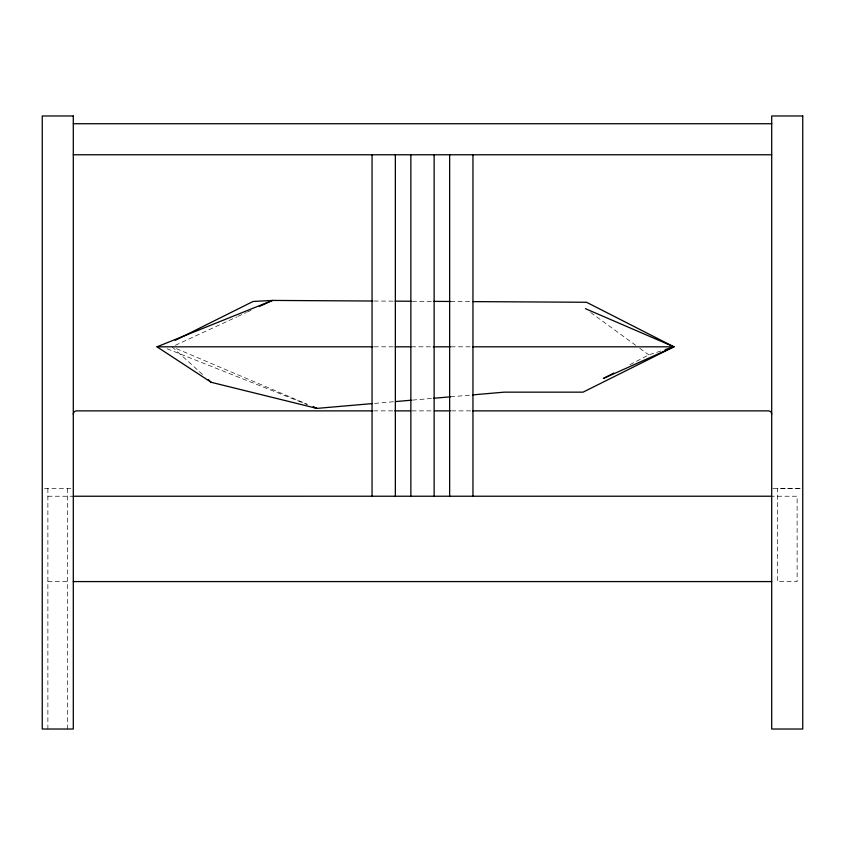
<?xml version="1.0" encoding="UTF-8"?>
<svg xmlns="http://www.w3.org/2000/svg" width="845" height="845" viewBox="0 0 845 845"><rect width="100%" height="100%" fill="white"/><g stroke="black" fill="none" stroke-linecap="round" stroke-linejoin="round"><path stroke-width="0.63" stroke-dasharray="4.22 3.17" d="M629.937 364.691L648.812 354.889L662.617 350.453M175.359 345.299L236.695 316.959M237.889 316.41L246.244 312.555M247.374 312.027L251.007 310.347M374.546 403.392L394.192 401.692M412.529 400.097L433.485 398.28M450.512 396.812L471.468 394.995M374.177 346.82L394.298 346.82M411.462 346.82L432.577 346.82M451.061 346.82L471.33 346.82M373.659 410.871L393.453 410.871M411.937 410.871L433.062 410.871M451.547 410.871L471.341 410.871M44.5 488.473L72.163 488.473M772.837 488.473L800.162 488.463M800.204 488.463L777.337 488.473L777.337 581.582L797.12 581.582L797.12 496.226L771.707 496.226M47.88 496.237L73.293 496.237M47.88 581.582L67.663 581.582M374.082 301.031L393.876 301.147M412.349 301.253L433.464 301.38M450.617 301.475L471.732 301.602M167.088 348.753L307.179 404.512M176.457 348.679L307.274 404.29M590.644 312.481L635.651 345.288M639.749 348.277L648.812 354.889M172.074 346.82L203.36 375.201M67.663 488.473L67.663 729.024M47.88 488.473L47.88 729.024"/><path stroke-width="1.27" d="M613.808 373.057L603.309 378.507L673.909 346.82L586.536 302.267L473.052 301.612M175.19 340.334L253.067 301.475L272.47 300.429L372.761 301.021M259.32 306.503L272.47 300.429L156.98 346.82L211.176 382.299L316.917 408.399L371.927 403.625M665.131 349.64L673.909 346.82L585.405 308.668M395.502 401.576L411.219 400.213M433.485 398.28L450.512 396.812M472.777 394.879L504.211 392.154L583.061 392.154L673.909 346.82L472.64 346.82M73.293 123.729L771.707 123.729M73.293 154.772L771.707 154.772M156.98 346.82L372.867 346.82M395.185 346.82L410.945 346.82M433.263 346.82L450.332 346.82M372.339 410.871L76.631 410.871A3.338 3.338 0 0 0 73.293 414.219M394.773 410.871L410.617 410.871M434.383 410.871L450.227 410.871M472.661 410.871L768.369 410.871A3.338 3.338 0 0 1 771.707 414.219M73.293 496.237L771.707 496.226M73.293 581.582L771.707 581.582M395.196 301.147L411.029 301.242M433.464 301.38L450.617 301.475M208.25 379.637L211.176 382.299M472.946 154.772L472.946 496.226M449.656 154.772L449.656 496.226M434.14 154.772L434.14 496.226M410.86 154.772L410.86 496.226M395.344 154.772L395.344 496.226M372.053 154.772L372.053 496.226M73.293 115.976L42.25 115.976L42.25 729.024L73.293 729.024L73.293 115.976M802.75 115.976L771.707 115.976L771.707 729.024L802.75 729.024L802.75 115.976M316.917 408.399L313.263 406.941L316.917 408.399"/></g></svg>
